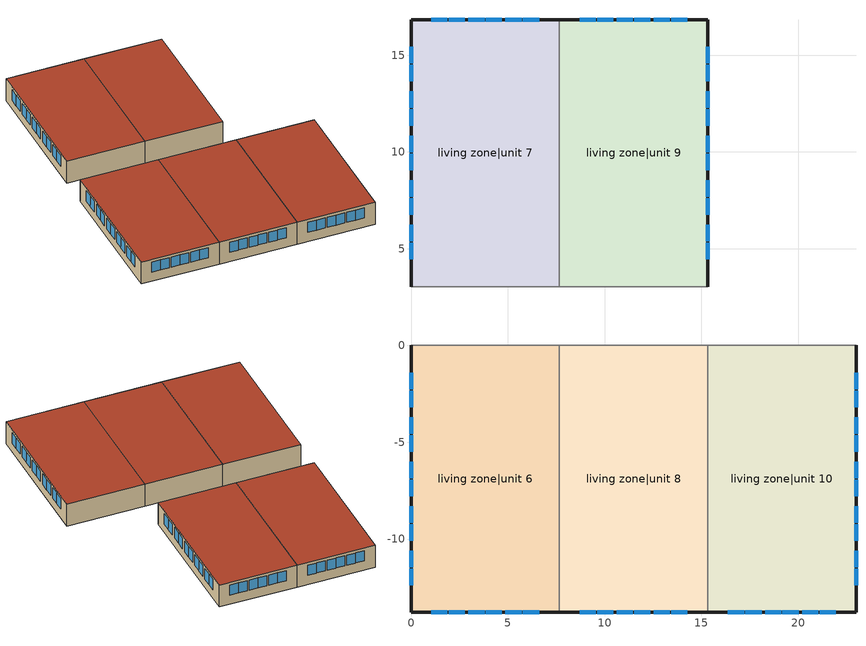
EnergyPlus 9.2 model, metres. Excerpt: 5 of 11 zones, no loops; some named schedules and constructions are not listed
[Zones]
living zone|unit 10
 floor to living zone|unit 5 (FloorFinUninsFin): 15.33,-13.8 15.33,0 22.99,0 22.99,-13.8 z2.44
 wall outside (WallExtInsFin): 15.33,-13.8 22.99,-13.8 22.99,0 z2.44:4.88
 wall adiabatic (WallIntFinUninsFin): 22.99,0 15.33,0 z2.44:4.88
 wall to living zone|unit 8 (WallIntFinUninsFin): 15.33,0 15.33,-13.8 z2.44:4.88
 window (WindowConstruction): 22.99,-12.4 22.99,-11.53 / 22.99,-2.27 22.99,-1.4 / 22.99,-11.47 22.99,-10.6 / 22.99,-10.1 22.99,-9.23 / 22.99,-9.17 22.99,-8.3 / 22.99,-7.8 22.99,-6.93 / 22.99,-6.87 22.99,-6 / 22.99,-5.5 22.99,-4.63 / 22.99,-4.57 22.99,-3.7 / 22.99,-3.2 22.99,-2.33 z3.41:4.57; 16.38,-13.8 17.21,-13.8 / 17.27,-13.8 18.11,-13.8 / 18.29,-13.8 19.13,-13.8 / 19.19,-13.8 20.03,-13.8 / 20.21,-13.8 21.05,-13.8 / 21.11,-13.8 21.94,-13.8 z3.46:4.57
 roof outside (RoofFinInsExt): 22.99,-13.8 22.99,0 15.33,0 15.33,-13.8 z4.88
living zone|unit 6
 floor to living zone (FloorFinUninsFin): 0,-13.8 0,0 7.66,0 7.66,-13.8 z2.44
 wall outside (WallExtInsFin): 0,0 0,-13.8 7.66,-13.8 z2.44:4.88
 wall adiabatic (WallIntFinUninsFin): 7.66,0 0,0 z2.44:4.88
 wall to living zone|unit 8 (WallIntFinUninsFin Reversed): 7.66,-13.8 7.66,0 z2.44:4.88
 window (WindowConstruction): 1.05,-13.8 1.89,-13.8 / 1.95,-13.8 2.78,-13.8 / 2.96,-13.8 3.8,-13.8 / 3.86,-13.8 4.7,-13.8 / 4.88,-13.8 5.72,-13.8 / 5.78,-13.8 6.62,-13.8 z3.46:4.57; 0,-1.4 0,-2.27 / 0,-11.53 0,-12.4 / 0,-2.33 0,-3.2 / 0,-3.7 0,-4.57 / 0,-4.63 0,-5.5 / 0,-6 0,-6.87 / 0,-6.93 0,-7.8 / 0,-8.3 0,-9.17 / 0,-9.23 0,-10.1 / 0,-10.6 0,-11.47 z3.41:4.57
 roof outside (RoofFinInsExt): 7.66,-13.8 7.66,0 0,0 0,-13.8 z4.88
living zone|unit 7
 floor to living zone|unit 2 (FloorFinUninsFin): 0,3.05 0,16.84 7.66,16.84 7.66,3.05 z2.44
 wall outside (WallExtInsFin): 7.66,16.84 0,16.84 0,3.05 z2.44:4.88
 wall to living zone|unit 9 (WallIntFinUninsFin Reversed): 7.66,3.05 7.66,16.84 z2.44:4.88
 wall adiabatic (WallIntFinUninsFin): 0,3.05 7.66,3.05 z2.44:4.88
 window (WindowConstruction): 0,15.44 0,14.57 / 0,5.32 0,4.45 / 0,14.51 0,13.64 / 0,13.15 0,12.28 / 0,12.21 0,11.34 / 0,10.85 0,9.98 / 0,9.92 0,9.04 / 0,8.55 0,7.68 / 0,7.62 0,6.75 / 0,6.25 0,5.38 z3.41:4.57; 6.62,16.84 5.78,16.84 / 5.72,16.84 4.88,16.84 / 4.7,16.84 3.86,16.84 / 3.8,16.84 2.96,16.84 / 2.78,16.84 1.95,16.84 / 1.89,16.84 1.05,16.84 z3.46:4.57
 roof outside (RoofFinInsExt): 7.66,3.05 7.66,16.84 0,16.84 0,3.05 z4.88
living zone|unit 8
 floor to living zone|unit 3 (FloorFinUninsFin): 7.66,-13.8 7.66,0 15.33,0 15.33,-13.8 z2.44
 wall outside (WallExtInsFin): 7.66,-13.8 15.33,-13.8 z2.44:4.88
 wall adiabatic (WallIntFinUninsFin): 15.33,0 7.66,0 z2.44:4.88
 window (WindowConstruction): 8.71,-13.8 9.55,-13.8 / 9.61,-13.8 10.45,-13.8 / 10.63,-13.8 11.47,-13.8 / 11.53,-13.8 12.36,-13.8 / 12.54,-13.8 13.38,-13.8 / 13.44,-13.8 14.28,-13.8 z3.46:4.57
 roof outside (RoofFinInsExt): 15.33,-13.8 15.33,0 7.66,0 7.66,-13.8 z4.88
living zone|unit 9
 floor to living zone|unit 4 (FloorFinUninsFin): 7.66,3.05 7.66,16.84 15.33,16.84 15.33,3.05 z2.44
 wall outside (WallExtInsFin): 15.33,3.05 15.33,16.84 7.66,16.84 z2.44:4.88
 wall adiabatic (WallIntFinUninsFin): 7.66,3.05 15.33,3.05 z2.44:4.88
 window (WindowConstruction): 14.28,16.84 13.44,16.84 / 13.38,16.84 12.54,16.84 / 12.36,16.84 11.53,16.84 / 11.47,16.84 10.63,16.84 / 10.45,16.84 9.61,16.84 / 9.55,16.84 8.71,16.84 z3.46:4.57; 15.33,4.45 15.33,5.32 / 15.33,14.57 15.33,15.44 / 15.33,5.38 15.33,6.25 / 15.33,6.75 15.33,7.62 / 15.33,7.68 15.33,8.55 / 15.33,9.04 15.33,9.92 / 15.33,9.98 15.33,10.85 / 15.33,11.34 15.33,12.21 / 15.33,12.28 15.33,13.15 / 15.33,13.64 15.33,14.51 z3.41:4.57
 roof outside (RoofFinInsExt): 15.33,3.05 15.33,16.84 7.66,16.84 7.66,3.05 z4.88
[Schedule:Week:Daily]
res refrig schedule Week Rule - May27-Jun2: res refrig schedule allday5, res refrig schedule allday5, res refrig schedule allday5, res refrig schedule allday5, res refrig schedule allday5, res refrig schedule allday6, res refrig schedule allday6, Schedule Day 17, res refrig schedule summer design, res refrig schedule winter design, Schedule Day 17, Schedule Day 17
res refrig schedule Week Rule - Jun3-Jun30: res refrig schedule allday6, res refrig schedule allday6, res refrig schedule allday6, res refrig schedule allday6, res refrig schedule allday6, res refrig schedule allday6, res refrig schedule allday6, Schedule Day 17, res refrig schedule summer design, res refrig schedule winter design, Schedule Day 17, Schedule Day 17
res refrig schedule Week Rule - Jul1-Jul28: res refrig schedule allday7, res refrig schedule allday7, res refrig schedule allday7, res refrig schedule allday7, res refrig schedule allday7, res refrig schedule allday7, res refrig schedule allday7, Schedule Day 17, res refrig schedule summer design, res refrig schedule winter design, Schedule Day 17, Schedule Day 17
res refrig schedule Week Rule - Jul29-Aug4: res refrig schedule allday7, res refrig schedule allday7, res refrig schedule allday7, res refrig schedule allday8, res refrig schedule allday8, res refrig schedule allday8, res refrig schedule allday8, Schedule Day 17, res refrig schedule summer design, res refrig schedule winter design, Schedule Day 17, Schedule Day 17
res refrig schedule Week Rule - Aug5-Aug25: res refrig schedule allday8, res refrig schedule allday8, res refrig schedule allday8, res refrig schedule allday8, res refrig schedule allday8, res refrig schedule allday8, res refrig schedule allday8, Schedule Day 17, res refrig schedule summer design, res refrig schedule winter design, Schedule Day 17, Schedule Day 17
res refrig schedule Week Rule - Aug26-Sep1: res refrig schedule allday8, res refrig schedule allday8, res refrig schedule allday8, res refrig schedule allday8, res refrig schedule allday8, res refrig schedule allday8, res refrig schedule allday9, Schedule Day 17, res refrig schedule summer design, res refrig schedule winter design, Schedule Day 17, Schedule Day 17
res refrig schedule Week Rule - Sep2-Sep29: res refrig schedule allday9, res refrig schedule allday9, res refrig schedule allday9, res refrig schedule allday9, res refrig schedule allday9, res refrig schedule allday9, res refrig schedule allday9, Schedule Day 17, res refrig schedule summer design, res refrig schedule winter design, Schedule Day 17, Schedule Day 17
res refrig schedule Week Rule - Sep30-Oct6: res refrig schedule allday9, res refrig schedule allday10, res refrig schedule allday10, res refrig schedule allday10, res refrig schedule allday10, res refrig schedule allday10, res refrig schedule allday10, Schedule Day 17, res refrig schedule summer design, res refrig schedule winter design, Schedule Day 17, Schedule Day 17
res refrig schedule Week Rule - Oct7-Oct27: res refrig schedule allday10, res refrig schedule allday10, res refrig schedule allday10, res refrig schedule allday10, res refrig schedule allday10, res refrig schedule allday10, res refrig schedule allday10, Schedule Day 17, res refrig schedule summer design, res refrig schedule winter design, Schedule Day 17, Schedule Day 17
res refrig schedule Week Rule - Oct28-Nov3: res refrig schedule allday10, res refrig schedule allday10, res refrig schedule allday10, res refrig schedule allday10, res refrig schedule allday11, res refrig schedule allday11, res refrig schedule allday11, Schedule Day 17, res refrig schedule summer design, res refrig schedule winter design, Schedule Day 17, Schedule Day 17
res refrig schedule Week Rule - Nov4-Nov24: res refrig schedule allday11, res refrig schedule allday11, res refrig schedule allday11, res refrig schedule allday11, res refrig schedule allday11, res refrig schedule allday11, res refrig schedule allday11, Schedule Day 17, res refrig schedule summer design, res refrig schedule winter design, Schedule Day 17, Schedule Day 17
res refrig schedule Week Rule - Nov25-Dec1: res refrig schedule allday11, res refrig schedule allday11, res refrig schedule allday11, res refrig schedule allday11, res refrig schedule allday11, res refrig schedule allday11, res refrig schedule allday12, Schedule Day 17, res refrig schedule summer design, res refrig schedule winter design, Schedule Day 17, Schedule Day 17
res refrig schedule Week Rule - Dec2-Dec31: res refrig schedule allday12, res refrig schedule allday12, res refrig schedule allday12, res refrig schedule allday12, res refrig schedule allday12, res refrig schedule allday12, res refrig schedule allday12, Schedule Day 17, res refrig schedule summer design, res refrig schedule winter design, Schedule Day 17, Schedule Day 17
Schedule Ruleset 1 Week Rule - Jan1-Dec31: Schedule Day 3, Schedule Day 3, Schedule Day 3, Schedule Day 3, Schedule Day 3, Schedule Day 3, Schedule Day 3, Schedule Day 3, Schedule Day 3, Schedule Day 3, Schedule Day 3, Schedule Day 3
Window shading schedule Week Rule - Jan1-Jan6: Schedule Day 22, Window shading schedule allday1, Window shading schedule allday1, Window shading schedule allday1, Window shading schedule allday1, Window shading schedule allday1, Window shading schedule allday1, Schedule Day 22, Schedule Day 22, Schedule Day 22, Schedule Day 22, Schedule Day 22
Window shading schedule Week Rule - Jan7-Jan27: Window shading schedule allday1, Window shading schedule allday1, Window shading schedule allday1, Window shading schedule allday1, Window shading schedule allday1, Window shading schedule allday1, Window shading schedule allday1, Schedule Day 22, Schedule Day 22, Schedule Day 22, Schedule Day 22, Schedule Day 22
Window shading schedule Week Rule - Jan28-Feb3: Window shading schedule allday1, Window shading schedule allday1, Window shading schedule allday1, Window shading schedule allday1, Window shading schedule allday2, Window shading schedule allday2, Window shading schedule allday2, Schedule Day 22, Schedule Day 22, Schedule Day 22, Schedule Day 22, Schedule Day 22
Window shading schedule Week Rule - Feb4-Feb24: Window shading schedule allday2, Window shading schedule allday2, Window shading schedule allday2, Window shading schedule allday2, Window shading schedule allday2, Window shading schedule allday2, Window shading schedule allday2, Schedule Day 22, Schedule Day 22, Schedule Day 22, Schedule Day 22, Schedule Day 22
Window shading schedule Week Rule - Feb25-Mar3: Window shading schedule allday2, Window shading schedule allday2, Window shading schedule allday2, Window shading schedule allday2, Window shading schedule allday3, Window shading schedule allday3, Window shading schedule allday3, Schedule Day 22, Schedule Day 22, Schedule Day 22, Schedule Day 22, Schedule Day 22
Window shading schedule Week Rule - Mar4-Mar31: Window shading schedule allday3, Window shading schedule allday3, Window shading schedule allday3, Window shading schedule allday3, Window shading schedule allday3, Window shading schedule allday3, Window shading schedule allday3, Schedule Day 22, Schedule Day 22, Schedule Day 22, Schedule Day 22, Schedule Day 22
Window shading schedule Week Rule - Apr1-Apr28: Window shading schedule allday4, Window shading schedule allday4, Window shading schedule allday4, Window shading schedule allday4, Window shading schedule allday4, Window shading schedule allday4, Window shading schedule allday4, Schedule Day 22, Schedule Day 22, Schedule Day 22, Schedule Day 22, Schedule Day 22
Window shading schedule Week Rule - Apr29-May5: Window shading schedule allday4, Window shading schedule allday4, Window shading schedule allday5, Window shading schedule allday5, Window shading schedule allday5, Window shading schedule allday5, Window shading schedule allday5, Schedule Day 22, Schedule Day 22, Schedule Day 22, Schedule Day 22, Schedule Day 22
Window shading schedule Week Rule - May6-May26: Window shading schedule allday5, Window shading schedule allday5, Window shading schedule allday5, Window shading schedule allday5, Window shading schedule allday5, Window shading schedule allday5, Window shading schedule allday5, Schedule Day 22, Schedule Day 22, Schedule Day 22, Schedule Day 22, Schedule Day 22
Window shading schedule Week Rule - May27-Jun2: Window shading schedule allday5, Window shading schedule allday5, Window shading schedule allday5, Window shading schedule allday5, Window shading schedule allday5, Window shading schedule allday6, Window shading schedule allday6, Schedule Day 22, Schedule Day 22, Schedule Day 22, Schedule Day 22, Schedule Day 22
Window shading schedule Week Rule - Jun3-Jun30: Window shading schedule allday6, Window shading schedule allday6, Window shading schedule allday6, Window shading schedule allday6, Window shading schedule allday6, Window shading schedule allday6, Window shading schedule allday6, Schedule Day 22, Schedule Day 22, Schedule Day 22, Schedule Day 22, Schedule Day 22
Window shading schedule Week Rule - Jul1-Jul28: Window shading schedule allday7, Window shading schedule allday7, Window shading schedule allday7, Window shading schedule allday7, Window shading schedule allday7, Window shading schedule allday7, Window shading schedule allday7, Schedule Day 22, Schedule Day 22, Schedule Day 22, Schedule Day 22, Schedule Day 22
Window shading schedule Week Rule - Jul29-Aug4: Window shading schedule allday7, Window shading schedule allday7, Window shading schedule allday7, Window shading schedule allday8, Window shading schedule allday8, Window shading schedule allday8, Window shading schedule allday8, Schedule Day 22, Schedule Day 22, Schedule Day 22, Schedule Day 22, Schedule Day 22
Window shading schedule Week Rule - Aug5-Aug25: Window shading schedule allday8, Window shading schedule allday8, Window shading schedule allday8, Window shading schedule allday8, Window shading schedule allday8, Window shading schedule allday8, Window shading schedule allday8, Schedule Day 22, Schedule Day 22, Schedule Day 22, Schedule Day 22, Schedule Day 22
Window shading schedule Week Rule - Aug26-Sep1: Window shading schedule allday8, Window shading schedule allday8, Window shading schedule allday8, Window shading schedule allday8, Window shading schedule allday8, Window shading schedule allday8, Window shading schedule allday9, Schedule Day 22, Schedule Day 22, Schedule Day 22, Schedule Day 22, Schedule Day 22
Window shading schedule Week Rule - Sep2-Sep29: Window shading schedule allday9, Window shading schedule allday9, Window shading schedule allday9, Window shading schedule allday9, Window shading schedule allday9, Window shading schedule allday9, Window shading schedule allday9, Schedule Day 22, Schedule Day 22, Schedule Day 22, Schedule Day 22, Schedule Day 22
Window shading schedule Week Rule - Sep30-Oct6: Window shading schedule allday9, Window shading schedule allday10, Window shading schedule allday10, Window shading schedule allday10, Window shading schedule allday10, Window shading schedule allday10, Window shading schedule allday10, Schedule Day 22, Schedule Day 22, Schedule Day 22, Schedule Day 22, Schedule Day 22
Window shading schedule Week Rule - Oct7-Oct27: Window shading schedule allday10, Window shading schedule allday10, Window shading schedule allday10, Window shading schedule allday10, Window shading schedule allday10, Window shading schedule allday10, Window shading schedule allday10, Schedule Day 22, Schedule Day 22, Schedule Day 22, Schedule Day 22, Schedule Day 22
Window shading schedule Week Rule - Oct28-Nov3: Window shading schedule allday10, Window shading schedule allday10, Window shading schedule allday10, Window shading schedule allday10, Window shading schedule allday11, Window shading schedule allday11, Window shading schedule allday11, Schedule Day 22, Schedule Day 22, Schedule Day 22, Schedule Day 22, Schedule Day 22
Window shading schedule Week Rule - Nov4-Nov24: Window shading schedule allday11, Window shading schedule allday11, Window shading schedule allday11, Window shading schedule allday11, Window shading schedule allday11, Window shading schedule allday11, Window shading schedule allday11, Schedule Day 22, Schedule Day 22, Schedule Day 22, Schedule Day 22, Schedule Day 22
Window shading schedule Week Rule - Nov25-Dec1: Window shading schedule allday11, Window shading schedule allday11, Window shading schedule allday11, Window shading schedule allday11, Window shading schedule allday11, Window shading schedule allday11, Window shading schedule allday12, Schedule Day 22, Schedule Day 22, Schedule Day 22, Schedule Day 22, Schedule Day 22
Window shading schedule Week Rule - Dec2-Dec31: Window shading schedule allday12, Window shading schedule allday12, Window shading schedule allday12, Window shading schedule allday12, Window shading schedule allday12, Window shading schedule allday12, Window shading schedule allday12, Schedule Day 22, Schedule Day 22, Schedule Day 22, Schedule Day 22, Schedule Day 22
[Schedule:Year]
res ceil fan schedule: res ceil fan schedule Week Rule - Jan1-Jan6, 1, 1, 1, 6, res ceil fan schedule Week Rule - Jan7-Jan27, 1, 7, 1, 27, res ceil fan schedule Week Rule - Jan28-Feb3, 1, 28, 2, 3, res ceil fan schedule Week Rule - Feb4-Feb24, 2, 4, 2, 24, res ceil fan schedule Week Rule - Feb25-Mar3, 2, 25, 3, 3, res ceil fan schedule Week Rule - Mar4-Mar31, 3, 4, 3, 31, res ceil fan schedule Week Rule - Apr1-Apr28, 4, 1, 4, 28, res ceil fan schedule Week Rule - Apr29-May5, 4, 29, 5, 5, res ceil fan schedule Week Rule - May6-May26, 5, 6, 5, 26, res ceil fan schedule Week Rule - May27-Jun2, 5, 27, 6, 2, res ceil fan schedule Week Rule - Jun3-Jun30, 6, 3, 6, 30, res ceil fan schedule Week Rule - Jul1-Jul28, 7, 1, 7, 28, res ceil fan schedule Week Rule - Jul29-Aug4, 7, 29, 8, 4, res ceil fan schedule Week Rule - Aug5-Aug25, 8, 5, 8, 25, res ceil fan schedule Week Rule - Aug26-Sep1, 8, 26, 9, 1, res ceil fan schedule Week Rule - Sep2-Sep29, 9, 2, 9, 29, res ceil fan schedule Week Rule - Sep30-Oct6, 9, 30, 10, 6, res ceil fan schedule Week Rule - Oct7-Oct27, 10, 7, 10, 27, res ceil fan schedule Week Rule - Oct28-Nov3, 10, 28, 11, 3, res ceil fan schedule Week Rule - Nov4-Nov24, 11, 4, 11, 24, res ceil fan schedule Week Rule - Nov25-Dec1, 11, 25, 12, 1, res ceil fan schedule Week Rule - Dec2-Dec31, 12, 2, 12, 31
res ceil fan|unit 10 schedule: res ceil fan|unit 10 schedule Week Rule - Jan1-Jan6, 1, 1, 1, 6, res ceil fan|unit 10 schedule Week Rule - Jan7-Jan27, 1, 7, 1, 27, res ceil fan|unit 10 schedule Week Rule - Jan28-Feb3, 1, 28, 2, 3, res ceil fan|unit 10 schedule Week Rule - Feb4-Feb24, 2, 4, 2, 24, res ceil fan|unit 10 schedule Week Rule - Feb25-Mar3, 2, 25, 3, 3, res ceil fan|unit 10 schedule Week Rule - Mar4-Mar31, 3, 4, 3, 31, res ceil fan|unit 10 schedule Week Rule - Apr1-Apr28, 4, 1, 4, 28, res ceil fan|unit 10 schedule Week Rule - Apr29-May5, 4, 29, 5, 5, res ceil fan|unit 10 schedule Week Rule - May6-May26, 5, 6, 5, 26, res ceil fan|unit 10 schedule Week Rule - May27-Jun2, 5, 27, 6, 2, res ceil fan|unit 10 schedule Week Rule - Jun3-Jun30, 6, 3, 6, 30, res ceil fan|unit 10 schedule Week Rule - Jul1-Jul28, 7, 1, 7, 28, res ceil fan|unit 10 schedule Week Rule - Jul29-Aug4, 7, 29, 8, 4, res ceil fan|unit 10 schedule Week Rule - Aug5-Aug25, 8, 5, 8, 25, res ceil fan|unit 10 schedule Week Rule - Aug26-Sep1, 8, 26, 9, 1, res ceil fan|unit 10 schedule Week Rule - Sep2-Sep29, 9, 2, 9, 29, res ceil fan|unit 10 schedule Week Rule - Sep30-Oct6, 9, 30, 10, 6, res ceil fan|unit 10 schedule Week Rule - Oct7-Oct27, 10, 7, 10, 27, res ceil fan|unit 10 schedule Week Rule - Oct28-Nov3, 10, 28, 11, 3, res ceil fan|unit 10 schedule Week Rule - Nov4-Nov24, 11, 4, 11, 24, res ceil fan|unit 10 schedule Week Rule - Nov25-Dec1, 11, 25, 12, 1, res ceil fan|unit 10 schedule Week Rule - Dec2-Dec31, 12, 2, 12, 31
res ceil fan|unit 2 schedule: res ceil fan|unit 2 schedule Week Rule - Jan1-Jan6, 1, 1, 1, 6, res ceil fan|unit 2 schedule Week Rule - Jan7-Jan27, 1, 7, 1, 27, res ceil fan|unit 2 schedule Week Rule - Jan28-Feb3, 1, 28, 2, 3, res ceil fan|unit 2 schedule Week Rule - Feb4-Feb24, 2, 4, 2, 24, res ceil fan|unit 2 schedule Week Rule - Feb25-Mar3, 2, 25, 3, 3, res ceil fan|unit 2 schedule Week Rule - Mar4-Mar31, 3, 4, 3, 31, res ceil fan|unit 2 schedule Week Rule - Apr1-Apr28, 4, 1, 4, 28, res ceil fan|unit 2 schedule Week Rule - Apr29-May5, 4, 29, 5, 5, res ceil fan|unit 2 schedule Week Rule - May6-May26, 5, 6, 5, 26, res ceil fan|unit 2 schedule Week Rule - May27-Jun2, 5, 27, 6, 2, res ceil fan|unit 2 schedule Week Rule - Jun3-Jun30, 6, 3, 6, 30, res ceil fan|unit 2 schedule Week Rule - Jul1-Jul28, 7, 1, 7, 28, res ceil fan|unit 2 schedule Week Rule - Jul29-Aug4, 7, 29, 8, 4, res ceil fan|unit 2 schedule Week Rule - Aug5-Aug25, 8, 5, 8, 25, res ceil fan|unit 2 schedule Week Rule - Aug26-Sep1, 8, 26, 9, 1, res ceil fan|unit 2 schedule Week Rule - Sep2-Sep29, 9, 2, 9, 29, res ceil fan|unit 2 schedule Week Rule - Sep30-Oct6, 9, 30, 10, 6, res ceil fan|unit 2 schedule Week Rule - Oct7-Oct27, 10, 7, 10, 27, res ceil fan|unit 2 schedule Week Rule - Oct28-Nov3, 10, 28, 11, 3, res ceil fan|unit 2 schedule Week Rule - Nov4-Nov24, 11, 4, 11, 24, res ceil fan|unit 2 schedule Week Rule - Nov25-Dec1, 11, 25, 12, 1, res ceil fan|unit 2 schedule Week Rule - Dec2-Dec31, 12, 2, 12, 31
res ceil fan|unit 3 schedule: res ceil fan|unit 3 schedule Week Rule - Jan1-Jan6, 1, 1, 1, 6, res ceil fan|unit 3 schedule Week Rule - Jan7-Jan27, 1, 7, 1, 27, res ceil fan|unit 3 schedule Week Rule - Jan28-Feb3, 1, 28, 2, 3, res ceil fan|unit 3 schedule Week Rule - Feb4-Feb24, 2, 4, 2, 24, res ceil fan|unit 3 schedule Week Rule - Feb25-Mar3, 2, 25, 3, 3, res ceil fan|unit 3 schedule Week Rule - Mar4-Mar31, 3, 4, 3, 31, res ceil fan|unit 3 schedule Week Rule - Apr1-Apr28, 4, 1, 4, 28, res ceil fan|unit 3 schedule Week Rule - Apr29-May5, 4, 29, 5, 5, res ceil fan|unit 3 schedule Week Rule - May6-May26, 5, 6, 5, 26, res ceil fan|unit 3 schedule Week Rule - May27-Jun2, 5, 27, 6, 2, res ceil fan|unit 3 schedule Week Rule - Jun3-Jun30, 6, 3, 6, 30, res ceil fan|unit 3 schedule Week Rule - Jul1-Jul28, 7, 1, 7, 28, res ceil fan|unit 3 schedule Week Rule - Jul29-Aug4, 7, 29, 8, 4, res ceil fan|unit 3 schedule Week Rule - Aug5-Aug25, 8, 5, 8, 25, res ceil fan|unit 3 schedule Week Rule - Aug26-Sep1, 8, 26, 9, 1, res ceil fan|unit 3 schedule Week Rule - Sep2-Sep29, 9, 2, 9, 29, res ceil fan|unit 3 schedule Week Rule - Sep30-Oct6, 9, 30, 10, 6, res ceil fan|unit 3 schedule Week Rule - Oct7-Oct27, 10, 7, 10, 27, res ceil fan|unit 3 schedule Week Rule - Oct28-Nov3, 10, 28, 11, 3, res ceil fan|unit 3 schedule Week Rule - Nov4-Nov24, 11, 4, 11, 24, res ceil fan|unit 3 schedule Week Rule - Nov25-Dec1, 11, 25, 12, 1, res ceil fan|unit 3 schedule Week Rule - Dec2-Dec31, 12, 2, 12, 31
res ceil fan|unit 4 schedule: res ceil fan|unit 4 schedule Week Rule - Jan1-Jan6, 1, 1, 1, 6, res ceil fan|unit 4 schedule Week Rule - Jan7-Jan27, 1, 7, 1, 27, res ceil fan|unit 4 schedule Week Rule - Jan28-Feb3, 1, 28, 2, 3, res ceil fan|unit 4 schedule Week Rule - Feb4-Feb24, 2, 4, 2, 24, res ceil fan|unit 4 schedule Week Rule - Feb25-Mar3, 2, 25, 3, 3, res ceil fan|unit 4 schedule Week Rule - Mar4-Mar31, 3, 4, 3, 31, res ceil fan|unit 4 schedule Week Rule - Apr1-Apr28, 4, 1, 4, 28, res ceil fan|unit 4 schedule Week Rule - Apr29-May5, 4, 29, 5, 5, res ceil fan|unit 4 schedule Week Rule - May6-May26, 5, 6, 5, 26, res ceil fan|unit 4 schedule Week Rule - May27-Jun2, 5, 27, 6, 2, res ceil fan|unit 4 schedule Week Rule - Jun3-Jun30, 6, 3, 6, 30, res ceil fan|unit 4 schedule Week Rule - Jul1-Jul28, 7, 1, 7, 28, res ceil fan|unit 4 schedule Week Rule - Jul29-Aug4, 7, 29, 8, 4, res ceil fan|unit 4 schedule Week Rule - Aug5-Aug25, 8, 5, 8, 25, res ceil fan|unit 4 schedule Week Rule - Aug26-Sep1, 8, 26, 9, 1, res ceil fan|unit 4 schedule Week Rule - Sep2-Sep29, 9, 2, 9, 29, res ceil fan|unit 4 schedule Week Rule - Sep30-Oct6, 9, 30, 10, 6, res ceil fan|unit 4 schedule Week Rule - Oct7-Oct27, 10, 7, 10, 27, res ceil fan|unit 4 schedule Week Rule - Oct28-Nov3, 10, 28, 11, 3, res ceil fan|unit 4 schedule Week Rule - Nov4-Nov24, 11, 4, 11, 24, res ceil fan|unit 4 schedule Week Rule - Nov25-Dec1, 11, 25, 12, 1, res ceil fan|unit 4 schedule Week Rule - Dec2-Dec31, 12, 2, 12, 31
res ceil fan|unit 5 schedule: res ceil fan|unit 5 schedule Week Rule - Jan1-Jan6, 1, 1, 1, 6, res ceil fan|unit 5 schedule Week Rule - Jan7-Jan27, 1, 7, 1, 27, res ceil fan|unit 5 schedule Week Rule - Jan28-Feb3, 1, 28, 2, 3, res ceil fan|unit 5 schedule Week Rule - Feb4-Feb24, 2, 4, 2, 24, res ceil fan|unit 5 schedule Week Rule - Feb25-Mar3, 2, 25, 3, 3, res ceil fan|unit 5 schedule Week Rule - Mar4-Mar31, 3, 4, 3, 31, res ceil fan|unit 5 schedule Week Rule - Apr1-Apr28, 4, 1, 4, 28, res ceil fan|unit 5 schedule Week Rule - Apr29-May5, 4, 29, 5, 5, res ceil fan|unit 5 schedule Week Rule - May6-May26, 5, 6, 5, 26, res ceil fan|unit 5 schedule Week Rule - May27-Jun2, 5, 27, 6, 2, res ceil fan|unit 5 schedule Week Rule - Jun3-Jun30, 6, 3, 6, 30, res ceil fan|unit 5 schedule Week Rule - Jul1-Jul28, 7, 1, 7, 28, res ceil fan|unit 5 schedule Week Rule - Jul29-Aug4, 7, 29, 8, 4, res ceil fan|unit 5 schedule Week Rule - Aug5-Aug25, 8, 5, 8, 25, res ceil fan|unit 5 schedule Week Rule - Aug26-Sep1, 8, 26, 9, 1, res ceil fan|unit 5 schedule Week Rule - Sep2-Sep29, 9, 2, 9, 29, res ceil fan|unit 5 schedule Week Rule - Sep30-Oct6, 9, 30, 10, 6, res ceil fan|unit 5 schedule Week Rule - Oct7-Oct27, 10, 7, 10, 27, res ceil fan|unit 5 schedule Week Rule - Oct28-Nov3, 10, 28, 11, 3, res ceil fan|unit 5 schedule Week Rule - Nov4-Nov24, 11, 4, 11, 24, res ceil fan|unit 5 schedule Week Rule - Nov25-Dec1, 11, 25, 12, 1, res ceil fan|unit 5 schedule Week Rule - Dec2-Dec31, 12, 2, 12, 31
res ceil fan|unit 6 schedule: res ceil fan|unit 6 schedule Week Rule - Jan1-Jan6, 1, 1, 1, 6, res ceil fan|unit 6 schedule Week Rule - Jan7-Jan27, 1, 7, 1, 27, res ceil fan|unit 6 schedule Week Rule - Jan28-Feb3, 1, 28, 2, 3, res ceil fan|unit 6 schedule Week Rule - Feb4-Feb24, 2, 4, 2, 24, res ceil fan|unit 6 schedule Week Rule - Feb25-Mar3, 2, 25, 3, 3, res ceil fan|unit 6 schedule Week Rule - Mar4-Mar31, 3, 4, 3, 31, res ceil fan|unit 6 schedule Week Rule - Apr1-Apr28, 4, 1, 4, 28, res ceil fan|unit 6 schedule Week Rule - Apr29-May5, 4, 29, 5, 5, res ceil fan|unit 6 schedule Week Rule - May6-May26, 5, 6, 5, 26, res ceil fan|unit 6 schedule Week Rule - May27-Jun2, 5, 27, 6, 2, res ceil fan|unit 6 schedule Week Rule - Jun3-Jun30, 6, 3, 6, 30, res ceil fan|unit 6 schedule Week Rule - Jul1-Jul28, 7, 1, 7, 28, res ceil fan|unit 6 schedule Week Rule - Jul29-Aug4, 7, 29, 8, 4, res ceil fan|unit 6 schedule Week Rule - Aug5-Aug25, 8, 5, 8, 25, res ceil fan|unit 6 schedule Week Rule - Aug26-Sep1, 8, 26, 9, 1, res ceil fan|unit 6 schedule Week Rule - Sep2-Sep29, 9, 2, 9, 29, res ceil fan|unit 6 schedule Week Rule - Sep30-Oct6, 9, 30, 10, 6, res ceil fan|unit 6 schedule Week Rule - Oct7-Oct27, 10, 7, 10, 27, res ceil fan|unit 6 schedule Week Rule - Oct28-Nov3, 10, 28, 11, 3, res ceil fan|unit 6 schedule Week Rule - Nov4-Nov24, 11, 4, 11, 24, res ceil fan|unit 6 schedule Week Rule - Nov25-Dec1, 11, 25, 12, 1, res ceil fan|unit 6 schedule Week Rule - Dec2-Dec31, 12, 2, 12, 31
res ceil fan|unit 7 schedule: res ceil fan|unit 7 schedule Week Rule - Jan1-Jan6, 1, 1, 1, 6, res ceil fan|unit 7 schedule Week Rule - Jan7-Jan27, 1, 7, 1, 27, res ceil fan|unit 7 schedule Week Rule - Jan28-Feb3, 1, 28, 2, 3, res ceil fan|unit 7 schedule Week Rule - Feb4-Feb24, 2, 4, 2, 24, res ceil fan|unit 7 schedule Week Rule - Feb25-Mar3, 2, 25, 3, 3, res ceil fan|unit 7 schedule Week Rule - Mar4-Mar31, 3, 4, 3, 31, res ceil fan|unit 7 schedule Week Rule - Apr1-Apr28, 4, 1, 4, 28, res ceil fan|unit 7 schedule Week Rule - Apr29-May5, 4, 29, 5, 5, res ceil fan|unit 7 schedule Week Rule - May6-May26, 5, 6, 5, 26, res ceil fan|unit 7 schedule Week Rule - May27-Jun2, 5, 27, 6, 2, res ceil fan|unit 7 schedule Week Rule - Jun3-Jun30, 6, 3, 6, 30, res ceil fan|unit 7 schedule Week Rule - Jul1-Jul28, 7, 1, 7, 28, res ceil fan|unit 7 schedule Week Rule - Jul29-Aug4, 7, 29, 8, 4, res ceil fan|unit 7 schedule Week Rule - Aug5-Aug25, 8, 5, 8, 25, res ceil fan|unit 7 schedule Week Rule - Aug26-Sep1, 8, 26, 9, 1, res ceil fan|unit 7 schedule Week Rule - Sep2-Sep29, 9, 2, 9, 29, res ceil fan|unit 7 schedule Week Rule - Sep30-Oct6, 9, 30, 10, 6, res ceil fan|unit 7 schedule Week Rule - Oct7-Oct27, 10, 7, 10, 27, res ceil fan|unit 7 schedule Week Rule - Oct28-Nov3, 10, 28, 11, 3, res ceil fan|unit 7 schedule Week Rule - Nov4-Nov24, 11, 4, 11, 24, res ceil fan|unit 7 schedule Week Rule - Nov25-Dec1, 11, 25, 12, 1, res ceil fan|unit 7 schedule Week Rule - Dec2-Dec31, 12, 2, 12, 31
res ceil fan|unit 8 schedule: res ceil fan|unit 8 schedule Week Rule - Jan1-Jan6, 1, 1, 1, 6, res ceil fan|unit 8 schedule Week Rule - Jan7-Jan27, 1, 7, 1, 27, res ceil fan|unit 8 schedule Week Rule - Jan28-Feb3, 1, 28, 2, 3, res ceil fan|unit 8 schedule Week Rule - Feb4-Feb24, 2, 4, 2, 24, res ceil fan|unit 8 schedule Week Rule - Feb25-Mar3, 2, 25, 3, 3, res ceil fan|unit 8 schedule Week Rule - Mar4-Mar31, 3, 4, 3, 31, res ceil fan|unit 8 schedule Week Rule - Apr1-Apr28, 4, 1, 4, 28, res ceil fan|unit 8 schedule Week Rule - Apr29-May5, 4, 29, 5, 5, res ceil fan|unit 8 schedule Week Rule - May6-May26, 5, 6, 5, 26, res ceil fan|unit 8 schedule Week Rule - May27-Jun2, 5, 27, 6, 2, res ceil fan|unit 8 schedule Week Rule - Jun3-Jun30, 6, 3, 6, 30, res ceil fan|unit 8 schedule Week Rule - Jul1-Jul28, 7, 1, 7, 28, res ceil fan|unit 8 schedule Week Rule - Jul29-Aug4, 7, 29, 8, 4, res ceil fan|unit 8 schedule Week Rule - Aug5-Aug25, 8, 5, 8, 25, res ceil fan|unit 8 schedule Week Rule - Aug26-Sep1, 8, 26, 9, 1, res ceil fan|unit 8 schedule Week Rule - Sep2-Sep29, 9, 2, 9, 29, res ceil fan|unit 8 schedule Week Rule - Sep30-Oct6, 9, 30, 10, 6, res ceil fan|unit 8 schedule Week Rule - Oct7-Oct27, 10, 7, 10, 27, res ceil fan|unit 8 schedule Week Rule - Oct28-Nov3, 10, 28, 11, 3, res ceil fan|unit 8 schedule Week Rule - Nov4-Nov24, 11, 4, 11, 24, res ceil fan|unit 8 schedule Week Rule - Nov25-Dec1, 11, 25, 12, 1, res ceil fan|unit 8 schedule Week Rule - Dec2-Dec31, 12, 2, 12, 31
res ceil fan|unit 9 schedule: res ceil fan|unit 9 schedule Week Rule - Jan1-Jan6, 1, 1, 1, 6, res ceil fan|unit 9 schedule Week Rule - Jan7-Jan27, 1, 7, 1, 27, res ceil fan|unit 9 schedule Week Rule - Jan28-Feb3, 1, 28, 2, 3, res ceil fan|unit 9 schedule Week Rule - Feb4-Feb24, 2, 4, 2, 24, res ceil fan|unit 9 schedule Week Rule - Feb25-Mar3, 2, 25, 3, 3, res ceil fan|unit 9 schedule Week Rule - Mar4-Mar31, 3, 4, 3, 31, res ceil fan|unit 9 schedule Week Rule - Apr1-Apr28, 4, 1, 4, 28, res ceil fan|unit 9 schedule Week Rule - Apr29-May5, 4, 29, 5, 5, res ceil fan|unit 9 schedule Week Rule - May6-May26, 5, 6, 5, 26, res ceil fan|unit 9 schedule Week Rule - May27-Jun2, 5, 27, 6, 2, res ceil fan|unit 9 schedule Week Rule - Jun3-Jun30, 6, 3, 6, 30, res ceil fan|unit 9 schedule Week Rule - Jul1-Jul28, 7, 1, 7, 28, res ceil fan|unit 9 schedule Week Rule - Jul29-Aug4, 7, 29, 8, 4, res ceil fan|unit 9 schedule Week Rule - Aug5-Aug25, 8, 5, 8, 25, res ceil fan|unit 9 schedule Week Rule - Aug26-Sep1, 8, 26, 9, 1, res ceil fan|unit 9 schedule Week Rule - Sep2-Sep29, 9, 2, 9, 29, res ceil fan|unit 9 schedule Week Rule - Sep30-Oct6, 9, 30, 10, 6, res ceil fan|unit 9 schedule Week Rule - Oct7-Oct27, 10, 7, 10, 27, res ceil fan|unit 9 schedule Week Rule - Oct28-Nov3, 10, 28, 11, 3, res ceil fan|unit 9 schedule Week Rule - Nov4-Nov24, 11, 4, 11, 24, res ceil fan|unit 9 schedule Week Rule - Nov25-Dec1, 11, 25, 12, 1, res ceil fan|unit 9 schedule Week Rule - Dec2-Dec31, 12, 2, 12, 31
res hot water distribution|unit 4 schedule: res hot water distribution|unit 4 schedule Week Rule - Jan1-Jan6, 1, 1, 1, 6, res hot water distribution|unit 4 schedule Week Rule - Jan7-Jan27, 1, 7, 1, 27, res hot water distribution|unit 4 schedule Week Rule - Jan28-Feb3, 1, 28, 2, 3, res hot water distribution|unit 4 schedule Week Rule - Feb4-Feb24, 2, 4, 2, 24, res hot water distribution|unit 4 schedule Week Rule - Feb25-Mar3, 2, 25, 3, 3, res hot water distribution|unit 4 schedule Week Rule - Mar4-Mar31, 3, 4, 3, 31, res hot water distribution|unit 4 schedule Week Rule - Apr1-Apr28, 4, 1, 4, 28, res hot water distribution|unit 4 schedule Week Rule - Apr29-May5, 4, 29, 5, 5, res hot water distribution|unit 4 schedule Week Rule - May6-May26, 5, 6, 5, 26, res hot water distribution|unit 4 schedule Week Rule - May27-Jun2, 5, 27, 6, 2, res hot water distribution|unit 4 schedule Week Rule - Jun3-Jun30, 6, 3, 6, 30, res hot water distribution|unit 4 schedule Week Rule - Jul1-Jul28, 7, 1, 7, 28, res hot water distribution|unit 4 schedule Week Rule - Jul29-Aug4, 7, 29, 8, 4, res hot water distribution|unit 4 schedule Week Rule - Aug5-Aug25, 8, 5, 8, 25, res hot water distribution|unit 4 schedule Week Rule - Aug26-Sep1, 8, 26, 9, 1, res hot water distribution|unit 4 schedule Week Rule - Sep2-Sep29, 9, 2, 9, 29, res hot water distribution|unit 4 schedule Week Rule - Sep30-Oct6, 9, 30, 10, 6, res hot water distribution|unit 4 schedule Week Rule - Oct7-Oct27, 10, 7, 10, 27, res hot water distribution|unit 4 schedule Week Rule - Oct28-Nov3, 10, 28, 11, 3, res hot water distribution|unit 4 schedule Week Rule - Nov4-Nov24, 11, 4, 11, 24, res hot water distribution|unit 4 schedule Week Rule - Nov25-Dec1, 11, 25, 12, 1, res hot water distribution|unit 4 schedule Week Rule - Dec2-Dec31, 12, 2, 12, 31
res hot water distribution|unit 5 schedule: res hot water distribution|unit 5 schedule Week Rule - Jan1-Jan6, 1, 1, 1, 6, res hot water distribution|unit 5 schedule Week Rule - Jan7-Jan27, 1, 7, 1, 27, res hot water distribution|unit 5 schedule Week Rule - Jan28-Feb3, 1, 28, 2, 3, res hot water distribution|unit 5 schedule Week Rule - Feb4-Feb24, 2, 4, 2, 24, res hot water distribution|unit 5 schedule Week Rule - Feb25-Mar3, 2, 25, 3, 3, res hot water distribution|unit 5 schedule Week Rule - Mar4-Mar31, 3, 4, 3, 31, res hot water distribution|unit 5 schedule Week Rule - Apr1-Apr28, 4, 1, 4, 28, res hot water distribution|unit 5 schedule Week Rule - Apr29-May5, 4, 29, 5, 5, res hot water distribution|unit 5 schedule Week Rule - May6-May26, 5, 6, 5, 26, res hot water distribution|unit 5 schedule Week Rule - May27-Jun2, 5, 27, 6, 2, res hot water distribution|unit 5 schedule Week Rule - Jun3-Jun30, 6, 3, 6, 30, res hot water distribution|unit 5 schedule Week Rule - Jul1-Jul28, 7, 1, 7, 28, res hot water distribution|unit 5 schedule Week Rule - Jul29-Aug4, 7, 29, 8, 4, res hot water distribution|unit 5 schedule Week Rule - Aug5-Aug25, 8, 5, 8, 25, res hot water distribution|unit 5 schedule Week Rule - Aug26-Sep1, 8, 26, 9, 1, res hot water distribution|unit 5 schedule Week Rule - Sep2-Sep29, 9, 2, 9, 29, res hot water distribution|unit 5 schedule Week Rule - Sep30-Oct6, 9, 30, 10, 6, res hot water distribution|unit 5 schedule Week Rule - Oct7-Oct27, 10, 7, 10, 27, res hot water distribution|unit 5 schedule Week Rule - Oct28-Nov3, 10, 28, 11, 3, res hot water distribution|unit 5 schedule Week Rule - Nov4-Nov24, 11, 4, 11, 24, res hot water distribution|unit 5 schedule Week Rule - Nov25-Dec1, 11, 25, 12, 1, res hot water distribution|unit 5 schedule Week Rule - Dec2-Dec31, 12, 2, 12, 31
res hot water distribution|unit 6 schedule: res hot water distribution|unit 6 schedule Week Rule - Jan1-Jan6, 1, 1, 1, 6, res hot water distribution|unit 6 schedule Week Rule - Jan7-Jan27, 1, 7, 1, 27, res hot water distribution|unit 6 schedule Week Rule - Jan28-Feb3, 1, 28, 2, 3, res hot water distribution|unit 6 schedule Week Rule - Feb4-Feb24, 2, 4, 2, 24, res hot water distribution|unit 6 schedule Week Rule - Feb25-Mar3, 2, 25, 3, 3, res hot water distribution|unit 6 schedule Week Rule - Mar4-Mar31, 3, 4, 3, 31, res hot water distribution|unit 6 schedule Week Rule - Apr1-Apr28, 4, 1, 4, 28, res hot water distribution|unit 6 schedule Week Rule - Apr29-May5, 4, 29, 5, 5, res hot water distribution|unit 6 schedule Week Rule - May6-May26, 5, 6, 5, 26, res hot water distribution|unit 6 schedule Week Rule - May27-Jun2, 5, 27, 6, 2, res hot water distribution|unit 6 schedule Week Rule - Jun3-Jun30, 6, 3, 6, 30, res hot water distribution|unit 6 schedule Week Rule - Jul1-Jul28, 7, 1, 7, 28, res hot water distribution|unit 6 schedule Week Rule - Jul29-Aug4, 7, 29, 8, 4, res hot water distribution|unit 6 schedule Week Rule - Aug5-Aug25, 8, 5, 8, 25, res hot water distribution|unit 6 schedule Week Rule - Aug26-Sep1, 8, 26, 9, 1, res hot water distribution|unit 6 schedule Week Rule - Sep2-Sep29, 9, 2, 9, 29, res hot water distribution|unit 6 schedule Week Rule - Sep30-Oct6, 9, 30, 10, 6, res hot water distribution|unit 6 schedule Week Rule - Oct7-Oct27, 10, 7, 10, 27, res hot water distribution|unit 6 schedule Week Rule - Oct28-Nov3, 10, 28, 11, 3, res hot water distribution|unit 6 schedule Week Rule - Nov4-Nov24, 11, 4, 11, 24, res hot water distribution|unit 6 schedule Week Rule - Nov25-Dec1, 11, 25, 12, 1, res hot water distribution|unit 6 schedule Week Rule - Dec2-Dec31, 12, 2, 12, 31
res hot water distribution|unit 7 schedule: res hot water distribution|unit 7 schedule Week Rule - Jan1-Jan6, 1, 1, 1, 6, res hot water distribution|unit 7 schedule Week Rule - Jan7-Jan27, 1, 7, 1, 27, res hot water distribution|unit 7 schedule Week Rule - Jan28-Feb3, 1, 28, 2, 3, res hot water distribution|unit 7 schedule Week Rule - Feb4-Feb24, 2, 4, 2, 24, res hot water distribution|unit 7 schedule Week Rule - Feb25-Mar3, 2, 25, 3, 3, res hot water distribution|unit 7 schedule Week Rule - Mar4-Mar31, 3, 4, 3, 31, res hot water distribution|unit 7 schedule Week Rule - Apr1-Apr28, 4, 1, 4, 28, res hot water distribution|unit 7 schedule Week Rule - Apr29-May5, 4, 29, 5, 5, res hot water distribution|unit 7 schedule Week Rule - May6-May26, 5, 6, 5, 26, res hot water distribution|unit 7 schedule Week Rule - May27-Jun2, 5, 27, 6, 2, res hot water distribution|unit 7 schedule Week Rule - Jun3-Jun30, 6, 3, 6, 30, res hot water distribution|unit 7 schedule Week Rule - Jul1-Jul28, 7, 1, 7, 28, res hot water distribution|unit 7 schedule Week Rule - Jul29-Aug4, 7, 29, 8, 4, res hot water distribution|unit 7 schedule Week Rule - Aug5-Aug25, 8, 5, 8, 25, res hot water distribution|unit 7 schedule Week Rule - Aug26-Sep1, 8, 26, 9, 1, res hot water distribution|unit 7 schedule Week Rule - Sep2-Sep29, 9, 2, 9, 29, res hot water distribution|unit 7 schedule Week Rule - Sep30-Oct6, 9, 30, 10, 6, res hot water distribution|unit 7 schedule Week Rule - Oct7-Oct27, 10, 7, 10, 27, res hot water distribution|unit 7 schedule Week Rule - Oct28-Nov3, 10, 28, 11, 3, res hot water distribution|unit 7 schedule Week Rule - Nov4-Nov24, 11, 4, 11, 24, res hot water distribution|unit 7 schedule Week Rule - Nov25-Dec1, 11, 25, 12, 1, res hot water distribution|unit 7 schedule Week Rule - Dec2-Dec31, 12, 2, 12, 31
res hot water distribution|unit 8 schedule: res hot water distribution|unit 8 schedule Week Rule - Jan1-Jan6, 1, 1, 1, 6, res hot water distribution|unit 8 schedule Week Rule - Jan7-Jan27, 1, 7, 1, 27, res hot water distribution|unit 8 schedule Week Rule - Jan28-Feb3, 1, 28, 2, 3, res hot water distribution|unit 8 schedule Week Rule - Feb4-Feb24, 2, 4, 2, 24, res hot water distribution|unit 8 schedule Week Rule - Feb25-Mar3, 2, 25, 3, 3, res hot water distribution|unit 8 schedule Week Rule - Mar4-Mar31, 3, 4, 3, 31, res hot water distribution|unit 8 schedule Week Rule - Apr1-Apr28, 4, 1, 4, 28, res hot water distribution|unit 8 schedule Week Rule - Apr29-May5, 4, 29, 5, 5, res hot water distribution|unit 8 schedule Week Rule - May6-May26, 5, 6, 5, 26, res hot water distribution|unit 8 schedule Week Rule - May27-Jun2, 5, 27, 6, 2, res hot water distribution|unit 8 schedule Week Rule - Jun3-Jun30, 6, 3, 6, 30, res hot water distribution|unit 8 schedule Week Rule - Jul1-Jul28, 7, 1, 7, 28, res hot water distribution|unit 8 schedule Week Rule - Jul29-Aug4, 7, 29, 8, 4, res hot water distribution|unit 8 schedule Week Rule - Aug5-Aug25, 8, 5, 8, 25, res hot water distribution|unit 8 schedule Week Rule - Aug26-Sep1, 8, 26, 9, 1, res hot water distribution|unit 8 schedule Week Rule - Sep2-Sep29, 9, 2, 9, 29, res hot water distribution|unit 8 schedule Week Rule - Sep30-Oct6, 9, 30, 10, 6, res hot water distribution|unit 8 schedule Week Rule - Oct7-Oct27, 10, 7, 10, 27, res hot water distribution|unit 8 schedule Week Rule - Oct28-Nov3, 10, 28, 11, 3, res hot water distribution|unit 8 schedule Week Rule - Nov4-Nov24, 11, 4, 11, 24, res hot water distribution|unit 8 schedule Week Rule - Nov25-Dec1, 11, 25, 12, 1, res hot water distribution|unit 8 schedule Week Rule - Dec2-Dec31, 12, 2, 12, 31
res hot water distribution|unit 9 schedule: res hot water distribution|unit 9 schedule Week Rule - Jan1-Jan6, 1, 1, 1, 6, res hot water distribution|unit 9 schedule Week Rule - Jan7-Jan27, 1, 7, 1, 27, res hot water distribution|unit 9 schedule Week Rule - Jan28-Feb3, 1, 28, 2, 3, res hot water distribution|unit 9 schedule Week Rule - Feb4-Feb24, 2, 4, 2, 24, res hot water distribution|unit 9 schedule Week Rule - Feb25-Mar3, 2, 25, 3, 3, res hot water distribution|unit 9 schedule Week Rule - Mar4-Mar31, 3, 4, 3, 31, res hot water distribution|unit 9 schedule Week Rule - Apr1-Apr28, 4, 1, 4, 28, res hot water distribution|unit 9 schedule Week Rule - Apr29-May5, 4, 29, 5, 5, res hot water distribution|unit 9 schedule Week Rule - May6-May26, 5, 6, 5, 26, res hot water distribution|unit 9 schedule Week Rule - May27-Jun2, 5, 27, 6, 2, res hot water distribution|unit 9 schedule Week Rule - Jun3-Jun30, 6, 3, 6, 30, res hot water distribution|unit 9 schedule Week Rule - Jul1-Jul28, 7, 1, 7, 28, res hot water distribution|unit 9 schedule Week Rule - Jul29-Aug4, 7, 29, 8, 4, res hot water distribution|unit 9 schedule Week Rule - Aug5-Aug25, 8, 5, 8, 25, res hot water distribution|unit 9 schedule Week Rule - Aug26-Sep1, 8, 26, 9, 1, res hot water distribution|unit 9 schedule Week Rule - Sep2-Sep29, 9, 2, 9, 29, res hot water distribution|unit 9 schedule Week Rule - Sep30-Oct6, 9, 30, 10, 6, res hot water distribution|unit 9 schedule Week Rule - Oct7-Oct27, 10, 7, 10, 27, res hot water distribution|unit 9 schedule Week Rule - Oct28-Nov3, 10, 28, 11, 3, res hot water distribution|unit 9 schedule Week Rule - Nov4-Nov24, 11, 4, 11, 24, res hot water distribution|unit 9 schedule Week Rule - Nov25-Dec1, 11, 25, 12, 1, res hot water distribution|unit 9 schedule Week Rule - Dec2-Dec31, 12, 2, 12, 31
res mv_1 bath exhaust schedule: res mv_1 bath exhaust schedule Week Rule - Jan1-Jan6, 1, 1, 1, 6, res mv_1 bath exhaust schedule Week Rule - Jan7-Jan27, 1, 7, 1, 27, res mv_1 bath exhaust schedule Week Rule - Jan28-Feb3, 1, 28, 2, 3, res mv_1 bath exhaust schedule Week Rule - Feb4-Feb24, 2, 4, 2, 24, res mv_1 bath exhaust schedule Week Rule - Feb25-Mar3, 2, 25, 3, 3, res mv_1 bath exhaust schedule Week Rule - Mar4-Mar31, 3, 4, 3, 31, res mv_1 bath exhaust schedule Week Rule - Apr1-Apr28, 4, 1, 4, 28, res mv_1 bath exhaust schedule Week Rule - Apr29-May5, 4, 29, 5, 5, res mv_1 bath exhaust schedule Week Rule - May6-May26, 5, 6, 5, 26, res mv_1 bath exhaust schedule Week Rule - May27-Jun2, 5, 27, 6, 2, res mv_1 bath exhaust schedule Week Rule - Jun3-Jun30, 6, 3, 6, 30, res mv_1 bath exhaust schedule Week Rule - Jul1-Jul28, 7, 1, 7, 28, res mv_1 bath exhaust schedule Week Rule - Jul29-Aug4, 7, 29, 8, 4, res mv_1 bath exhaust schedule Week Rule - Aug5-Aug25, 8, 5, 8, 25, res mv_1 bath exhaust schedule Week Rule - Aug26-Sep1, 8, 26, 9, 1, res mv_1 bath exhaust schedule Week Rule - Sep2-Sep29, 9, 2, 9, 29, res mv_1 bath exhaust schedule Week Rule - Sep30-Oct6, 9, 30, 10, 6, res mv_1 bath exhaust schedule Week Rule - Oct7-Oct27, 10, 7, 10, 27, res mv_1 bath exhaust schedule Week Rule - Oct28-Nov3, 10, 28, 11, 3, res mv_1 bath exhaust schedule Week Rule - Nov4-Nov24, 11, 4, 11, 24, res mv_1 bath exhaust schedule Week Rule - Nov25-Dec1, 11, 25, 12, 1, res mv_1 bath exhaust schedule Week Rule - Dec2-Dec31, 12, 2, 12, 31
res mv_1 range exhaust schedule: res mv_1 range exhaust schedule Week Rule - Jan1-Jan6, 1, 1, 1, 6, res mv_1 range exhaust schedule Week Rule - Jan7-Jan27, 1, 7, 1, 27, res mv_1 range exhaust schedule Week Rule - Jan28-Feb3, 1, 28, 2, 3, res mv_1 range exhaust schedule Week Rule - Feb4-Feb24, 2, 4, 2, 24, res mv_1 range exhaust schedule Week Rule - Feb25-Mar3, 2, 25, 3, 3, res mv_1 range exhaust schedule Week Rule - Mar4-Mar31, 3, 4, 3, 31, res mv_1 range exhaust schedule Week Rule - Apr1-Apr28, 4, 1, 4, 28, res mv_1 range exhaust schedule Week Rule - Apr29-May5, 4, 29, 5, 5, res mv_1 range exhaust schedule Week Rule - May6-May26, 5, 6, 5, 26, res mv_1 range exhaust schedule Week Rule - May27-Jun2, 5, 27, 6, 2, res mv_1 range exhaust schedule Week Rule - Jun3-Jun30, 6, 3, 6, 30, res mv_1 range exhaust schedule Week Rule - Jul1-Jul28, 7, 1, 7, 28, res mv_1 range exhaust schedule Week Rule - Jul29-Aug4, 7, 29, 8, 4, res mv_1 range exhaust schedule Week Rule - Aug5-Aug25, 8, 5, 8, 25, res mv_1 range exhaust schedule Week Rule - Aug26-Sep1, 8, 26, 9, 1, res mv_1 range exhaust schedule Week Rule - Sep2-Sep29, 9, 2, 9, 29, res mv_1 range exhaust schedule Week Rule - Sep30-Oct6, 9, 30, 10, 6, res mv_1 range exhaust schedule Week Rule - Oct7-Oct27, 10, 7, 10, 27, res mv_1 range exhaust schedule Week Rule - Oct28-Nov3, 10, 28, 11, 3, res mv_1 range exhaust schedule Week Rule - Nov4-Nov24, 11, 4, 11, 24, res mv_1 range exhaust schedule Week Rule - Nov25-Dec1, 11, 25, 12, 1, res mv_1 range exhaust schedule Week Rule - Dec2-Dec31, 12, 2, 12, 31
res mv_10 bath exhaust schedule: res mv_10 bath exhaust schedule Week Rule - Jan1-Jan6, 1, 1, 1, 6, res mv_10 bath exhaust schedule Week Rule - Jan7-Jan27, 1, 7, 1, 27, res mv_10 bath exhaust schedule Week Rule - Jan28-Feb3, 1, 28, 2, 3, res mv_10 bath exhaust schedule Week Rule - Feb4-Feb24, 2, 4, 2, 24, res mv_10 bath exhaust schedule Week Rule - Feb25-Mar3, 2, 25, 3, 3, res mv_10 bath exhaust schedule Week Rule - Mar4-Mar31, 3, 4, 3, 31, res mv_10 bath exhaust schedule Week Rule - Apr1-Apr28, 4, 1, 4, 28, res mv_10 bath exhaust schedule Week Rule - Apr29-May5, 4, 29, 5, 5, res mv_10 bath exhaust schedule Week Rule - May6-May26, 5, 6, 5, 26, res mv_10 bath exhaust schedule Week Rule - May27-Jun2, 5, 27, 6, 2, res mv_10 bath exhaust schedule Week Rule - Jun3-Jun30, 6, 3, 6, 30, res mv_10 bath exhaust schedule Week Rule - Jul1-Jul28, 7, 1, 7, 28, res mv_10 bath exhaust schedule Week Rule - Jul29-Aug4, 7, 29, 8, 4, res mv_10 bath exhaust schedule Week Rule - Aug5-Aug25, 8, 5, 8, 25, res mv_10 bath exhaust schedule Week Rule - Aug26-Sep1, 8, 26, 9, 1, res mv_10 bath exhaust schedule Week Rule - Sep2-Sep29, 9, 2, 9, 29, res mv_10 bath exhaust schedule Week Rule - Sep30-Oct6, 9, 30, 10, 6, res mv_10 bath exhaust schedule Week Rule - Oct7-Oct27, 10, 7, 10, 27, res mv_10 bath exhaust schedule Week Rule - Oct28-Nov3, 10, 28, 11, 3, res mv_10 bath exhaust schedule Week Rule - Nov4-Nov24, 11, 4, 11, 24, res mv_10 bath exhaust schedule Week Rule - Nov25-Dec1, 11, 25, 12, 1, res mv_10 bath exhaust schedule Week Rule - Dec2-Dec31, 12, 2, 12, 31
res mv_10 range exhaust schedule: res mv_10 range exhaust schedule Week Rule - Jan1-Jan6, 1, 1, 1, 6, res mv_10 range exhaust schedule Week Rule - Jan7-Jan27, 1, 7, 1, 27, res mv_10 range exhaust schedule Week Rule - Jan28-Feb3, 1, 28, 2, 3, res mv_10 range exhaust schedule Week Rule - Feb4-Feb24, 2, 4, 2, 24, res mv_10 range exhaust schedule Week Rule - Feb25-Mar3, 2, 25, 3, 3, res mv_10 range exhaust schedule Week Rule - Mar4-Mar31, 3, 4, 3, 31, res mv_10 range exhaust schedule Week Rule - Apr1-Apr28, 4, 1, 4, 28, res mv_10 range exhaust schedule Week Rule - Apr29-May5, 4, 29, 5, 5, res mv_10 range exhaust schedule Week Rule - May6-May26, 5, 6, 5, 26, res mv_10 range exhaust schedule Week Rule - May27-Jun2, 5, 27, 6, 2, res mv_10 range exhaust schedule Week Rule - Jun3-Jun30, 6, 3, 6, 30, res mv_10 range exhaust schedule Week Rule - Jul1-Jul28, 7, 1, 7, 28, res mv_10 range exhaust schedule Week Rule - Jul29-Aug4, 7, 29, 8, 4, res mv_10 range exhaust schedule Week Rule - Aug5-Aug25, 8, 5, 8, 25, res mv_10 range exhaust schedule Week Rule - Aug26-Sep1, 8, 26, 9, 1, res mv_10 range exhaust schedule Week Rule - Sep2-Sep29, 9, 2, 9, 29, res mv_10 range exhaust schedule Week Rule - Sep30-Oct6, 9, 30, 10, 6, res mv_10 range exhaust schedule Week Rule - Oct7-Oct27, 10, 7, 10, 27, res mv_10 range exhaust schedule Week Rule - Oct28-Nov3, 10, 28, 11, 3, res mv_10 range exhaust schedule Week Rule - Nov4-Nov24, 11, 4, 11, 24, res mv_10 range exhaust schedule Week Rule - Nov25-Dec1, 11, 25, 12, 1, res mv_10 range exhaust schedule Week Rule - Dec2-Dec31, 12, 2, 12, 31
